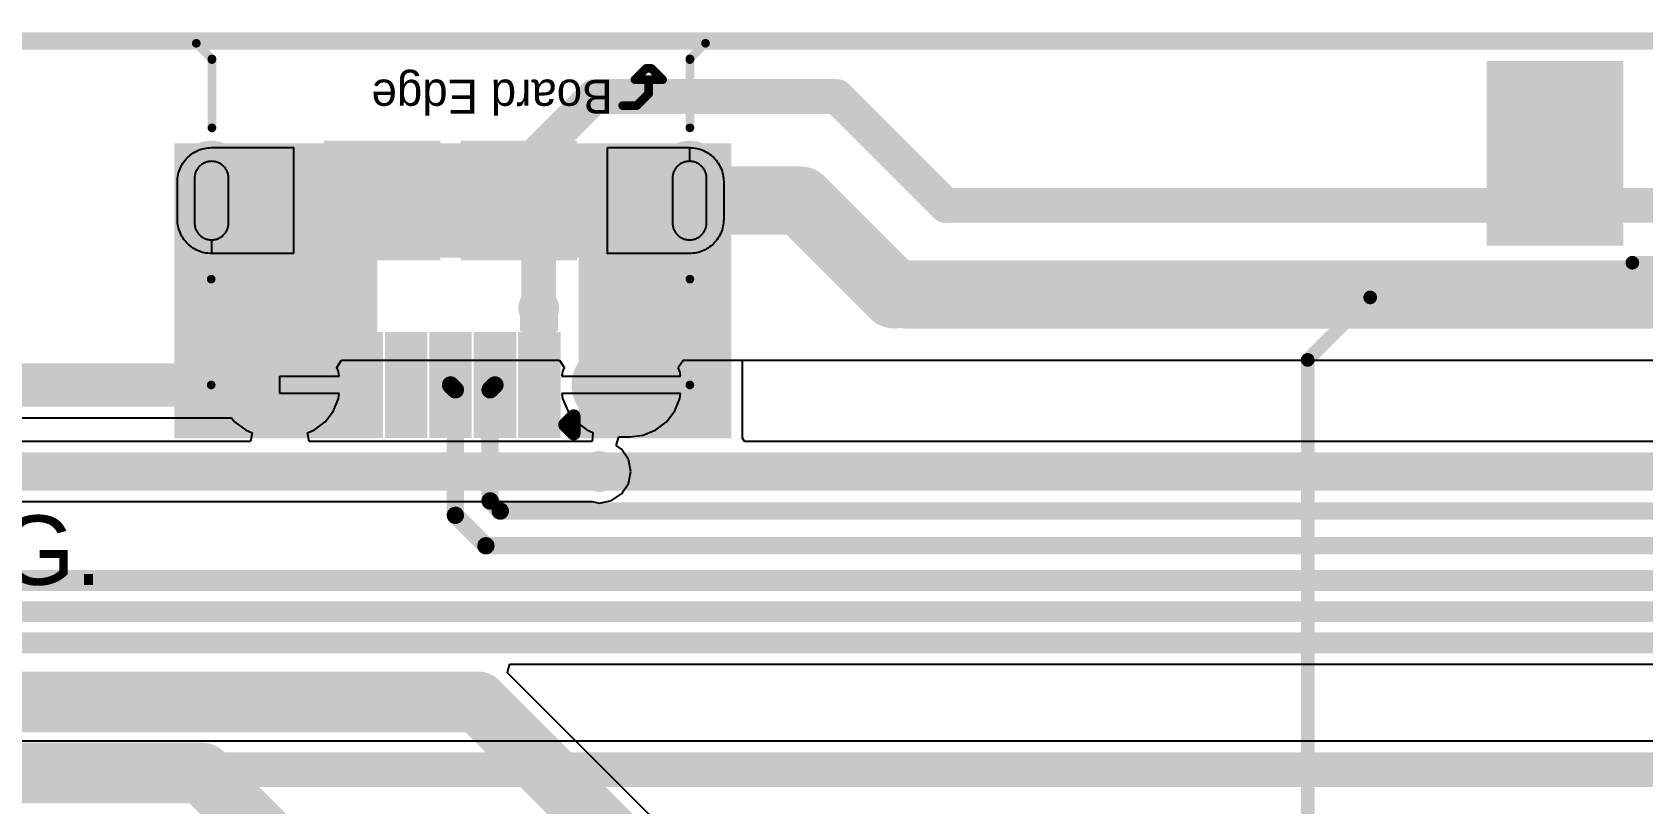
# Model space of a CAD drawing. Header units: millimetres. Extents: x 0 to 214, y 0 to 214.
# Drawn here: x 1.248 to 2.177, y 3.876 to 4.321 of the extents above; entities that cross this region are included whole.
import ezdxf

# ---------------------------------------------------------------- set-up
doc = ezdxf.new("R2010")
doc.units = ezdxf.units.MM
doc.header["$MEASUREMENT"] = 0
for name, color, linetype in [('BottomLayer', 5, 'Continuous'), ('BottomSolder', 6, 'Continuous'), ('Mechanical2', 216, 'Continuous'), ('MultiLayer', 9, 'Continuous'), ('PadHoleLayer', 156, 'Continuous'), ('TopLayer', 1, 'Continuous'), ('TopOverlay', 2, 'Continuous'), ('TopPaste', 8, 'Continuous'), ('TopSolder', 216, 'Continuous'), ('ViaHoleLayer', 16, 'Continuous')]:
    doc.layers.add(name, color=color, linetype=linetype)
doc.styles.add('Arial', font='', dxfattribs={"height": 0.2})
doc.styles.get('Arial').set_extended_font_data('Arial')

# ---------------------------------------------------------------- blocks, each defined once
blk = doc.blocks.new('10118194_0001LF__34')
at = {"layer": 'BottomLayer'}
h = blk.add_hatch(color=5, dxfattribs=at)
edge = h.paths.add_edge_path()
edge.add_arc((-0.0935, 0), 0.01969, 270, 450)
edge.add_line((-0.0935, 0.01969), (-0.10335, 0.01969))
edge.add_arc((-0.10335, 0), 0.01969, 90, 270)
edge.add_line((-0.10335, -0.01969), (-0.0935, -0.01969))
h = blk.add_hatch(color=5, dxfattribs=at)
edge = h.paths.add_edge_path()
edge.add_arc((0.10335, 0), 0.01969, 270, 450)
edge.add_line((0.10335, 0.01969), (0.0935, 0.01969))
edge.add_arc((0.0935, 0), 0.01969, 90, 270)
edge.add_line((0.0935, -0.01969), (0.10335, -0.01969))
h = blk.add_hatch(color=5, dxfattribs=at)
edge = h.paths.add_edge_path()
edge.add_arc((-0.1378, -0.12106), 0.01575, 180, 360)
edge.add_line((-0.12205, -0.12106), (-0.12205, -0.09154))
edge.add_arc((-0.1378, -0.09154), 0.01575, 0, 180)
edge.add_line((-0.15354, -0.09154), (-0.15354, -0.12106))
h = blk.add_hatch(color=5, dxfattribs=at)
edge = h.paths.add_edge_path()
edge.add_arc((0.1378, -0.12106), 0.01575, 180, 360)
edge.add_line((0.15354, -0.12106), (0.15354, -0.09154))
edge.add_arc((0.1378, -0.09154), 0.01575, 0, 180)
edge.add_line((0.12205, -0.09154), (0.12205, -0.12106))
at = {"layer": 'BottomSolder'}
h = blk.add_hatch(color=6, dxfattribs=at)
edge = h.paths.add_edge_path()
edge.add_arc((-0.0935, 0), 0.02369, 270, 450)
edge.add_line((-0.0935, 0.02369), (-0.10335, 0.02369))
edge.add_arc((-0.10335, 0), 0.02369, 90, 270)
edge.add_line((-0.10335, -0.02369), (-0.0935, -0.02369))
h = blk.add_hatch(color=6, dxfattribs=at)
edge = h.paths.add_edge_path()
edge.add_arc((0.10335, 0), 0.02369, 270, 450)
edge.add_line((0.10335, 0.02369), (0.0935, 0.02369))
edge.add_arc((0.0935, 0), 0.02369, 90, 270)
edge.add_line((0.0935, -0.02369), (0.10335, -0.02369))
h = blk.add_hatch(color=6, dxfattribs=at)
edge = h.paths.add_edge_path()
edge.add_arc((-0.1378, -0.12106), 0.01975, 180, 360)
edge.add_line((-0.11805, -0.12106), (-0.11805, -0.09154))
edge.add_arc((-0.1378, -0.09154), 0.01975, 0, 180)
edge.add_line((-0.15754, -0.09154), (-0.15754, -0.12106))
h = blk.add_hatch(color=6, dxfattribs=at)
edge = h.paths.add_edge_path()
edge.add_arc((0.1378, -0.12106), 0.01975, 180, 360)
edge.add_line((0.15754, -0.12106), (0.15754, -0.09154))
edge.add_arc((0.1378, -0.09154), 0.01975, 0, 180)
edge.add_line((0.11805, -0.09154), (0.11805, -0.12106))
at = {"layer": 'MultiLayer'}
h = blk.add_hatch(color=9, dxfattribs=at)
edge = h.paths.add_edge_path()
edge.add_arc((-0.0935, 0), 0.01969, 270, 450)
edge.add_line((-0.0935, 0.01969), (-0.10335, 0.01969))
edge.add_arc((-0.10335, 0), 0.01969, 90, 270)
edge.add_line((-0.10335, -0.01969), (-0.0935, -0.01969))
h = blk.add_hatch(color=9, dxfattribs=at)
edge = h.paths.add_edge_path()
edge.add_arc((0.10335, 0), 0.01969, 270, 450)
edge.add_line((0.10335, 0.01969), (0.0935, 0.01969))
edge.add_arc((0.0935, 0), 0.01969, 90, 270)
edge.add_line((0.0935, -0.01969), (0.10335, -0.01969))
h = blk.add_hatch(color=9, dxfattribs=at)
edge = h.paths.add_edge_path()
edge.add_arc((-0.1378, -0.12106), 0.01575, 180, 360)
edge.add_line((-0.12205, -0.12106), (-0.12205, -0.09154))
edge.add_arc((-0.1378, -0.09154), 0.01575, 0, 180)
edge.add_line((-0.15354, -0.09154), (-0.15354, -0.12106))
h = blk.add_hatch(color=9, dxfattribs=at)
edge = h.paths.add_edge_path()
edge.add_arc((0.1378, -0.12106), 0.01575, 180, 360)
edge.add_line((0.15354, -0.12106), (0.15354, -0.09154))
edge.add_arc((0.1378, -0.09154), 0.01575, 0, 180)
edge.add_line((0.12205, -0.09154), (0.12205, -0.12106))
at = {"layer": 'PadHoleLayer'}
h = blk.add_hatch(color=156, dxfattribs=at)
edge = h.paths.add_edge_path()
edge.add_arc((-0.09252, 0), 0.01083, 270, 450)
edge.add_line((-0.09252, 0.01083), (-0.10433, 0.01083))
edge.add_arc((-0.10433, 0), 0.01083, 90, 270)
edge.add_line((-0.10433, -0.01083), (-0.09252, -0.01083))
h = blk.add_hatch(color=156, dxfattribs=at)
edge = h.paths.add_edge_path()
edge.add_arc((0.10433, 0), 0.01083, 270, 450)
edge.add_line((0.10433, 0.01083), (0.09252, 0.01083))
edge.add_arc((0.09252, 0), 0.01083, 90, 270)
edge.add_line((0.09252, -0.01083), (0.10433, -0.01083))
h = blk.add_hatch(color=156, dxfattribs=at)
edge = h.paths.add_edge_path()
edge.add_arc((-0.1378, -0.11909), 0.00984, 180, 360)
edge.add_line((-0.12795, -0.11909), (-0.12795, -0.0935))
edge.add_arc((-0.1378, -0.0935), 0.00984, 0, 180)
edge.add_line((-0.14764, -0.0935), (-0.14764, -0.11909))
h = blk.add_hatch(color=156, dxfattribs=at)
edge = h.paths.add_edge_path()
edge.add_arc((0.1378, -0.11909), 0.00984, 180, 360)
edge.add_line((0.14764, -0.11909), (0.14764, -0.0935))
edge.add_arc((0.1378, -0.0935), 0.00984, 0, 180)
edge.add_line((0.12795, -0.0935), (0.12795, -0.11909))
at = {"layer": 'TopLayer'}
h = blk.add_hatch(color=1, dxfattribs=at)
edge = h.paths.add_edge_path()
edge.add_arc((-0.0935, 0), 0.01969, 270, 450)
edge.add_line((-0.0935, 0.01969), (-0.10335, 0.01969))
edge.add_arc((-0.10335, 0), 0.01969, 90, 270)
edge.add_line((-0.10335, -0.01969), (-0.0935, -0.01969))
for points in [[(-0.05945, 0.02657), (-0.04291, 0.02657), (-0.04291, -0.02657), (-0.05945, -0.02657)], [(-0.03386, 0.02657), (-0.01732, 0.02657), (-0.01732, -0.02657), (-0.03386, -0.02657)], [(-0.00827, 0.02657), (0.00827, 0.02657), (0.00827, -0.02657), (-0.00827, -0.02657)], [(0.01732, 0.02657), (0.03386, 0.02657), (0.03386, -0.02657), (0.01732, -0.02657)], [(0.04291, 0.02657), (0.05945, 0.02657), (0.05945, -0.02657), (0.04291, -0.02657)], [(-0.0689, -0.07579), (-0.00984, -0.07579), (-0.00984, -0.13681), (-0.0689, -0.13681)], [(0.00984, -0.07579), (0.0689, -0.07579), (0.0689, -0.13681), (0.00984, -0.13681)]]:
    blk.add_hatch(color=1, dxfattribs=at).paths.add_polyline_path(points)
h = blk.add_hatch(color=1, dxfattribs=at)
edge = h.paths.add_edge_path()
edge.add_arc((0.10335, 0), 0.01969, 270, 450)
edge.add_line((0.10335, 0.01969), (0.0935, 0.01969))
edge.add_arc((0.0935, 0), 0.01969, 90, 270)
edge.add_line((0.0935, -0.01969), (0.10335, -0.01969))
h = blk.add_hatch(color=1, dxfattribs=at)
edge = h.paths.add_edge_path()
edge.add_arc((-0.1378, -0.12106), 0.01575, 180, 360)
edge.add_line((-0.12205, -0.12106), (-0.12205, -0.09154))
edge.add_arc((-0.1378, -0.09154), 0.01575, 0, 180)
edge.add_line((-0.15354, -0.09154), (-0.15354, -0.12106))
h = blk.add_hatch(color=1, dxfattribs=at)
edge = h.paths.add_edge_path()
edge.add_arc((0.1378, -0.12106), 0.01575, 180, 360)
edge.add_line((0.15354, -0.12106), (0.15354, -0.09154))
edge.add_arc((0.1378, -0.09154), 0.01575, 0, 180)
edge.add_line((0.12205, -0.09154), (0.12205, -0.12106))
at = {"layer": 'TopOverlay'}
blk.add_hatch(color=2, dxfattribs=at).paths.add_polyline_path([(-0.062, -0.042), (-0.04, -0.042), (-0.04, -0.031), (-0.062, -0.031)])
at = {"layer": 'TopPaste'}
for points in [[(-0.05945, 0.02657), (-0.04291, 0.02657), (-0.04291, -0.02657), (-0.05945, -0.02657)], [(-0.03386, 0.02657), (-0.01732, 0.02657), (-0.01732, -0.02657), (-0.03386, -0.02657)], [(-0.00827, 0.02657), (0.00827, 0.02657), (0.00827, -0.02657), (-0.00827, -0.02657)], [(0.01732, 0.02657), (0.03386, 0.02657), (0.03386, -0.02657), (0.01732, -0.02657)], [(0.04291, 0.02657), (0.05945, 0.02657), (0.05945, -0.02657), (0.04291, -0.02657)], [(-0.0689, -0.07579), (-0.00984, -0.07579), (-0.00984, -0.13681), (-0.0689, -0.13681)], [(0.00984, -0.07579), (0.0689, -0.07579), (0.0689, -0.13681), (0.00984, -0.13681)]]:
    blk.add_hatch(color=8, dxfattribs=at).paths.add_polyline_path(points)
at = {"layer": 'TopSolder'}
for points in [[(-0.06345, 0.03057), (-0.03891, 0.03057), (-0.03891, -0.03057), (-0.06345, -0.03057)], [(-0.03786, 0.03057), (-0.01332, 0.03057), (-0.01332, -0.03057), (-0.03786, -0.03057)], [(-0.01227, 0.03057), (0.01227, 0.03057), (0.01227, -0.03057), (-0.01227, -0.03057)], [(0.01332, 0.03057), (0.03786, 0.03057), (0.03786, -0.03057), (0.01332, -0.03057)], [(0.03891, 0.03057), (0.06345, 0.03057), (0.06345, -0.03057), (0.03891, -0.03057)], [(-0.0729, -0.07179), (-0.00584, -0.07179), (-0.00584, -0.14081), (-0.0729, -0.14081)], [(0.00584, -0.07179), (0.0729, -0.07179), (0.0729, -0.14081), (0.00584, -0.14081)]]:
    blk.add_hatch(color=216, dxfattribs=at).paths.add_polyline_path(points)
h = blk.add_hatch(color=216, dxfattribs=at)
edge = h.paths.add_edge_path()
edge.add_arc((-0.0935, 0), 0.02369, 270, 450)
edge.add_line((-0.0935, 0.02369), (-0.10335, 0.02369))
edge.add_arc((-0.10335, 0), 0.02369, 90, 270)
edge.add_line((-0.10335, -0.02369), (-0.0935, -0.02369))
h = blk.add_hatch(color=216, dxfattribs=at)
edge = h.paths.add_edge_path()
edge.add_arc((0.10335, 0), 0.02369, 270, 450)
edge.add_line((0.10335, 0.02369), (0.0935, 0.02369))
edge.add_arc((0.0935, 0), 0.02369, 90, 270)
edge.add_line((0.0935, -0.02369), (0.10335, -0.02369))
h = blk.add_hatch(color=216, dxfattribs=at)
edge = h.paths.add_edge_path()
edge.add_arc((-0.1378, -0.12106), 0.01975, 180, 360)
edge.add_line((-0.11805, -0.12106), (-0.11805, -0.09154))
edge.add_arc((-0.1378, -0.09154), 0.01975, 0, 180)
edge.add_line((-0.15754, -0.09154), (-0.15754, -0.12106))
h = blk.add_hatch(color=216, dxfattribs=at)
edge = h.paths.add_edge_path()
edge.add_arc((0.1378, -0.12106), 0.01975, 180, 360)
edge.add_line((0.15754, -0.12106), (0.15754, -0.09154))
edge.add_arc((0.1378, -0.09154), 0.01975, 0, 180)
edge.add_line((0.11805, -0.09154), (0.11805, -0.12106))
at = {"layer": 'TopLayer'}
for p, q in [((-0.15372, -0.0839), (-0.15309, -0.08308)), ((-0.15309, -0.08308), (-0.15242, -0.0823)), ((-0.15242, -0.0823), (-0.15171, -0.08155)), ((-0.15171, -0.08155), (-0.15097, -0.08084)), ((-0.15097, -0.08084), (-0.15018, -0.08017)), ((-0.15018, -0.08017), (-0.14937, -0.07955)), ((-0.14937, -0.07955), (-0.14852, -0.07896)), ((-0.14852, -0.07896), (-0.14764, -0.07842)), ((-0.14764, -0.07842), (-0.14673, -0.07793)), ((-0.14673, -0.07793), (-0.1458, -0.07749)), ((-0.1458, -0.07749), (-0.14485, -0.07709)), ((-0.14485, -0.07709), (-0.14388, -0.07675)), ((-0.14388, -0.07675), (-0.14289, -0.07646)), ((-0.14289, -0.07646), (-0.14189, -0.07622)), ((-0.14189, -0.07622), (-0.14087, -0.07603)), ((-0.14087, -0.07603), (-0.13985, -0.0759)), ((-0.13985, -0.0759), (-0.13883, -0.07581)), ((-0.13883, -0.07581), (-0.1378, -0.07579)), ((-0.1378, -0.07579), (-0.09075, -0.07579)), ((-0.09075, -0.07579), (-0.09075, -0.07559)), ((-0.09075, -0.07559), (-0.09055, -0.07559)), ((-0.09055, -0.07559), (-0.09055, -0.13681)), ((0.09055, -0.13701), (0.09055, -0.07579)), ((0.09055, -0.07579), (0.1377, -0.07579)), ((0.1377, -0.07579), (0.1377, -0.08366)), ((0.13789, -0.07579), (0.13887, -0.07581)), ((0.13789, -0.08366), (0.13789, -0.07579)), ((0.13887, -0.07581), (0.1399, -0.07589)), ((0.1399, -0.07589), (0.14092, -0.07603)), ((0.14092, -0.07603), (0.14193, -0.07622)), ((0.14193, -0.07622), (0.14293, -0.07646)), ((0.14293, -0.07646), (0.14391, -0.07675)), ((0.14391, -0.07675), (0.14488, -0.07709)), ((0.14488, -0.07709), (0.14583, -0.07748)), ((0.14583, -0.07748), (0.14676, -0.07793)), ((0.14676, -0.07793), (0.14766, -0.07842)), ((0.14766, -0.07842), (0.14854, -0.07896)), ((0.14854, -0.07896), (0.14939, -0.07954)), ((0.14939, -0.07954), (0.1502, -0.08016)), ((0.1502, -0.08016), (0.15098, -0.08083)), ((0.15098, -0.08083), (0.15173, -0.08154)), ((0.15173, -0.08154), (0.15244, -0.08228)), ((0.15244, -0.08228), (0.1531, -0.08307)), ((0.1531, -0.08307), (0.15373, -0.08388)), ((-0.15737, -0.09341), (-0.15724, -0.09239)), ((-0.15724, -0.09239), (-0.15705, -0.09138)), ((-0.15705, -0.09138), (-0.15681, -0.09038)), ((-0.15681, -0.09038), (-0.15652, -0.08939)), ((-0.15652, -0.08939), (-0.15617, -0.08842)), ((-0.15617, -0.08842), (-0.15578, -0.08747)), ((-0.15578, -0.08747), (-0.15533, -0.08654)), ((-0.15533, -0.08654), (-0.15484, -0.08563)), ((-0.15484, -0.08563), (-0.1543, -0.08475)), ((-0.1543, -0.08475), (-0.15372, -0.0839)), ((-0.14758, -0.09248), (-0.14762, -0.09299)), ((-0.14752, -0.09196), (-0.14758, -0.09248)), ((-0.14742, -0.09146), (-0.14752, -0.09196)), ((-0.1473, -0.09096), (-0.14742, -0.09146)), ((-0.14716, -0.09046), (-0.1473, -0.09096)), ((-0.14698, -0.08998), (-0.14716, -0.09046)), ((-0.14679, -0.0895), (-0.14698, -0.08998)), ((-0.14657, -0.08904), (-0.14679, -0.0895)), ((-0.14632, -0.08858), (-0.14657, -0.08904)), ((-0.14605, -0.08814), (-0.14632, -0.08858)), ((-0.14576, -0.08772), (-0.14605, -0.08814)), ((-0.14544, -0.08731), (-0.14576, -0.08772)), ((-0.14511, -0.08692), (-0.14544, -0.08731)), ((-0.14475, -0.08654), (-0.14511, -0.08692)), ((-0.14438, -0.08619), (-0.14475, -0.08654)), ((-0.14399, -0.08585), (-0.14438, -0.08619)), ((-0.14358, -0.08554), (-0.14399, -0.08585)), ((-0.14316, -0.08525), (-0.14358, -0.08554)), ((-0.14272, -0.08498), (-0.14316, -0.08525)), ((-0.14226, -0.08473), (-0.14272, -0.08498)), ((-0.1418, -0.08451), (-0.14226, -0.08473)), ((-0.14132, -0.08432), (-0.1418, -0.08451)), ((-0.14084, -0.08414), (-0.14132, -0.08432)), ((-0.14034, -0.084), (-0.14084, -0.08414)), ((-0.13984, -0.08388), (-0.14034, -0.084)), ((-0.13933, -0.08378), (-0.13984, -0.08388)), ((-0.13882, -0.08372), (-0.13933, -0.08378)), ((-0.13831, -0.08367), (-0.13882, -0.08372)), ((-0.1378, -0.08366), (-0.13831, -0.08367)), ((-0.13728, -0.08367), (-0.1378, -0.08366)), ((-0.13677, -0.08372), (-0.13728, -0.08367)), ((-0.13626, -0.08378), (-0.13677, -0.08372)), ((-0.13575, -0.08388), (-0.13626, -0.08378)), ((-0.13525, -0.084), (-0.13575, -0.08388)), ((-0.13475, -0.08414), (-0.13525, -0.084)), ((-0.13427, -0.08432), (-0.13475, -0.08414)), ((-0.13379, -0.08451), (-0.13427, -0.08432)), ((-0.13333, -0.08473), (-0.13379, -0.08451)), ((-0.13287, -0.08498), (-0.13333, -0.08473)), ((-0.13243, -0.08525), (-0.13287, -0.08498)), ((-0.13201, -0.08554), (-0.13243, -0.08525)), ((-0.1316, -0.08585), (-0.13201, -0.08554)), ((-0.13121, -0.08619), (-0.1316, -0.08585)), ((-0.13084, -0.08654), (-0.13121, -0.08619)), ((-0.13048, -0.08692), (-0.13084, -0.08654)), ((-0.13015, -0.08731), (-0.13048, -0.08692)), ((-0.12983, -0.08772), (-0.13015, -0.08731)), ((-0.12954, -0.08814), (-0.12983, -0.08772)), ((-0.12927, -0.08858), (-0.12954, -0.08814)), ((-0.12903, -0.08904), (-0.12927, -0.08858)), ((-0.1288, -0.0895), (-0.12903, -0.08904)), ((-0.12861, -0.08998), (-0.1288, -0.0895)), ((-0.12843, -0.09046), (-0.12861, -0.08998)), ((-0.12829, -0.09096), (-0.12843, -0.09046)), ((-0.12817, -0.09146), (-0.12829, -0.09096)), ((-0.12807, -0.09196), (-0.12817, -0.09146)), ((-0.12801, -0.09248), (-0.12807, -0.09196)), ((-0.12797, -0.09299), (-0.12801, -0.09248)), ((0.12801, -0.09243), (0.12797, -0.09294)), ((0.12807, -0.09192), (0.12801, -0.09243)), ((0.12817, -0.09142), (0.12807, -0.09192)), ((0.12829, -0.09092), (0.12817, -0.09142)), ((0.12843, -0.09043), (0.12829, -0.09092)), ((0.1286, -0.08995), (0.12843, -0.09043)), ((0.1288, -0.08947), (0.1286, -0.08995)), ((0.12902, -0.08901), (0.1288, -0.08947)), ((0.12926, -0.08856), (0.12902, -0.08901)), ((0.12953, -0.08812), (0.12926, -0.08856)), ((0.12982, -0.0877), (0.12953, -0.08812)), ((0.13014, -0.08729), (0.12982, -0.0877)), ((0.13047, -0.0869), (0.13014, -0.08729)), ((0.13082, -0.08653), (0.13047, -0.0869)), ((0.13119, -0.08618), (0.13082, -0.08653)), ((0.13158, -0.08584), (0.13119, -0.08618)), ((0.13199, -0.08553), (0.13158, -0.08584)), ((0.13241, -0.08524), (0.13199, -0.08553)), ((0.13285, -0.08497), (0.13241, -0.08524)), ((0.1333, -0.08473), (0.13285, -0.08497)), ((0.13376, -0.08451), (0.1333, -0.08473)), ((0.13424, -0.08431), (0.13376, -0.08451)), ((0.13472, -0.08414), (0.13424, -0.08431)), ((0.13521, -0.084), (0.13472, -0.08414)), ((0.13571, -0.08388), (0.13521, -0.084)), ((0.13621, -0.08378), (0.13571, -0.08388)), ((0.13672, -0.08371), (0.13621, -0.08378)), ((0.13723, -0.08367), (0.13672, -0.08371)), ((0.1377, -0.08366), (0.13723, -0.08367)), ((0.13836, -0.08367), (0.13789, -0.08366)), ((0.13887, -0.08371), (0.13836, -0.08367)), ((0.13938, -0.08378), (0.13887, -0.08371)), ((0.13988, -0.08388), (0.13938, -0.08378)), ((0.14038, -0.084), (0.13988, -0.08388)), ((0.14087, -0.08414), (0.14038, -0.084)), ((0.14135, -0.08431), (0.14087, -0.08414)), ((0.14183, -0.08451), (0.14135, -0.08431)), ((0.14229, -0.08473), (0.14183, -0.08451)), ((0.14274, -0.08497), (0.14229, -0.08473)), ((0.14318, -0.08524), (0.14274, -0.08497)), ((0.1436, -0.08553), (0.14318, -0.08524)), ((0.14401, -0.08584), (0.1436, -0.08553)), ((0.1444, -0.08618), (0.14401, -0.08584)), ((0.14477, -0.08653), (0.1444, -0.08618)), ((0.14512, -0.0869), (0.14477, -0.08653)), ((0.14546, -0.08729), (0.14512, -0.0869)), ((0.14577, -0.0877), (0.14546, -0.08729)), ((0.14606, -0.08812), (0.14577, -0.0877)), ((0.14633, -0.08856), (0.14606, -0.08812)), ((0.14657, -0.08901), (0.14633, -0.08856)), ((0.14679, -0.08947), (0.14657, -0.08901)), ((0.14699, -0.08995), (0.14679, -0.08947)), ((0.14716, -0.09043), (0.14699, -0.08995)), ((0.1473, -0.09092), (0.14716, -0.09043)), ((0.14742, -0.09142), (0.1473, -0.09092)), ((0.14752, -0.09192), (0.14742, -0.09142)), ((0.14758, -0.09243), (0.14752, -0.09192)), ((0.14762, -0.09294), (0.14758, -0.09243)), ((0.15373, -0.08388), (0.15431, -0.08473)), ((0.15431, -0.08473), (0.15485, -0.08561)), ((0.15485, -0.08561), (0.15534, -0.08651)), ((0.15534, -0.08651), (0.15578, -0.08744)), ((0.15578, -0.08744), (0.15618, -0.08839)), ((0.15618, -0.08839), (0.15652, -0.08936)), ((0.15652, -0.08936), (0.15681, -0.09034)), ((0.15681, -0.09034), (0.15705, -0.09134)), ((0.15705, -0.09134), (0.15724, -0.09235)), ((0.15724, -0.09235), (0.15737, -0.09337)), ((-0.15748, -0.09547), (-0.15745, -0.09444)), ((-0.15748, -0.11713), (-0.15748, -0.09547)), ((-0.15745, -0.09444), (-0.15737, -0.09341)), ((-0.14762, -0.09299), (-0.14764, -0.0935)), ((-0.14764, -0.0935), (-0.14764, -0.11909)), ((-0.12795, -0.0935), (-0.12797, -0.09299)), ((-0.12795, -0.0939), (-0.12795, -0.0935)), ((-0.12795, -0.1187), (-0.12795, -0.0939)), ((0.12797, -0.09294), (0.12795, -0.0935)), ((0.12795, -0.0935), (0.12795, -0.0939)), ((0.12795, -0.0939), (0.12795, -0.1187)), ((0.14764, -0.0935), (0.14762, -0.09294)), ((0.14764, -0.11909), (0.14764, -0.0935)), ((0.15737, -0.09337), (0.15745, -0.0944)), ((0.15745, -0.0944), (0.15748, -0.09547)), ((0.15748, -0.09547), (0.15748, -0.11713)), ((-0.15745, -0.1182), (-0.15748, -0.11713)), ((-0.15737, -0.11923), (-0.15745, -0.1182)), ((-0.15724, -0.12025), (-0.15737, -0.11923)), ((-0.15705, -0.12126), (-0.15724, -0.12025)), ((-0.14764, -0.11909), (-0.14762, -0.11966)), ((-0.14762, -0.11966), (-0.14758, -0.12017)), ((-0.14758, -0.12017), (-0.14752, -0.12068)), ((-0.14752, -0.12068), (-0.14742, -0.12118)), ((-0.12817, -0.12118), (-0.12807, -0.12068)), ((-0.12807, -0.12068), (-0.12801, -0.12017)), ((-0.12801, -0.12017), (-0.12797, -0.11966)), ((-0.12797, -0.11966), (-0.12795, -0.11909)), ((-0.12795, -0.11909), (-0.12795, -0.1187)), ((0.12795, -0.1187), (0.12795, -0.11909)), ((0.12795, -0.11909), (0.12797, -0.11961)), ((0.12797, -0.11961), (0.12801, -0.12012)), ((0.12801, -0.12012), (0.12807, -0.12063)), ((0.12807, -0.12063), (0.12817, -0.12114)), ((0.14742, -0.12114), (0.14752, -0.12063)), ((0.14752, -0.12063), (0.14758, -0.12012)), ((0.14758, -0.12012), (0.14762, -0.11961)), ((0.14762, -0.11961), (0.14764, -0.11909)), ((0.15724, -0.12021), (0.15705, -0.12122)), ((0.15737, -0.11918), (0.15724, -0.12021)), ((0.15745, -0.11816), (0.15737, -0.11918)), ((0.15748, -0.11713), (0.15745, -0.11816)), ((-0.15681, -0.12226), (-0.15705, -0.12126)), ((-0.15652, -0.12324), (-0.15681, -0.12226)), ((-0.15618, -0.12421), (-0.15652, -0.12324)), ((-0.15578, -0.12516), (-0.15618, -0.12421)), ((-0.15534, -0.12609), (-0.15578, -0.12516)), ((-0.15485, -0.12699), (-0.15534, -0.12609)), ((-0.15431, -0.12787), (-0.15485, -0.12699)), ((-0.15373, -0.12872), (-0.15431, -0.12787)), ((-0.1531, -0.12953), (-0.15373, -0.12872)), ((-0.15244, -0.13031), (-0.1531, -0.12953)), ((-0.14742, -0.12118), (-0.1473, -0.12168)), ((-0.1473, -0.12168), (-0.14716, -0.12217)), ((-0.14716, -0.12217), (-0.14699, -0.12265)), ((-0.14699, -0.12265), (-0.14679, -0.12313)), ((-0.14679, -0.12313), (-0.14657, -0.12359)), ((-0.14657, -0.12359), (-0.14633, -0.12404)), ((-0.14633, -0.12404), (-0.14606, -0.12448)), ((-0.14606, -0.12448), (-0.14577, -0.1249)), ((-0.14577, -0.1249), (-0.14546, -0.12531)), ((-0.14546, -0.12531), (-0.14512, -0.1257)), ((-0.14512, -0.1257), (-0.14477, -0.12607)), ((-0.14477, -0.12607), (-0.1444, -0.12642)), ((-0.1444, -0.12642), (-0.14401, -0.12675)), ((-0.14401, -0.12675), (-0.1436, -0.12707)), ((-0.1436, -0.12707), (-0.14318, -0.12736)), ((-0.14318, -0.12736), (-0.14274, -0.12762)), ((-0.14274, -0.12762), (-0.14229, -0.12787)), ((-0.14229, -0.12787), (-0.14183, -0.12809)), ((-0.14183, -0.12809), (-0.14135, -0.12829)), ((-0.14135, -0.12829), (-0.14087, -0.12846)), ((-0.14087, -0.12846), (-0.14038, -0.1286)), ((-0.14038, -0.1286), (-0.13988, -0.12872)), ((-0.13988, -0.12872), (-0.13938, -0.12882)), ((-0.13938, -0.12882), (-0.13887, -0.12888)), ((-0.13887, -0.12888), (-0.13836, -0.12892)), ((-0.13836, -0.12892), (-0.13789, -0.12894)), ((-0.13789, -0.12894), (-0.13789, -0.13681)), ((-0.1377, -0.12894), (-0.13723, -0.12892)), ((-0.1377, -0.13681), (-0.1377, -0.12894)), ((-0.13723, -0.12892), (-0.13672, -0.12888)), ((-0.13672, -0.12888), (-0.13621, -0.12882)), ((-0.13621, -0.12882), (-0.13571, -0.12872)), ((-0.13571, -0.12872), (-0.13521, -0.1286)), ((-0.13521, -0.1286), (-0.13472, -0.12846)), ((-0.13472, -0.12846), (-0.13424, -0.12829)), ((-0.13424, -0.12829), (-0.13376, -0.12809)), ((-0.13376, -0.12809), (-0.1333, -0.12787)), ((-0.1333, -0.12787), (-0.13285, -0.12762)), ((-0.13285, -0.12762), (-0.13241, -0.12736)), ((-0.13241, -0.12736), (-0.13199, -0.12707)), ((-0.13199, -0.12707), (-0.13158, -0.12675)), ((-0.13158, -0.12675), (-0.13119, -0.12642)), ((-0.13119, -0.12642), (-0.13082, -0.12607)), ((-0.13082, -0.12607), (-0.13047, -0.1257)), ((-0.13047, -0.1257), (-0.13014, -0.12531)), ((-0.13014, -0.12531), (-0.12982, -0.1249)), ((-0.12982, -0.1249), (-0.12953, -0.12448)), ((-0.12953, -0.12448), (-0.12926, -0.12404)), ((-0.12926, -0.12404), (-0.12902, -0.12359)), ((-0.12902, -0.12359), (-0.1288, -0.12313)), ((-0.1288, -0.12313), (-0.1286, -0.12265)), ((-0.1286, -0.12265), (-0.12843, -0.12217)), ((-0.12843, -0.12217), (-0.12829, -0.12168)), ((-0.12829, -0.12168), (-0.12817, -0.12118)), ((0.12817, -0.12114), (0.12829, -0.12164)), ((0.12829, -0.12164), (0.12843, -0.12214)), ((0.12843, -0.12214), (0.12861, -0.12262)), ((0.12861, -0.12262), (0.1288, -0.1231)), ((0.1288, -0.1231), (0.12903, -0.12356)), ((0.12903, -0.12356), (0.12927, -0.12402)), ((0.12927, -0.12402), (0.12954, -0.12446)), ((0.12954, -0.12446), (0.12983, -0.12488)), ((0.12983, -0.12488), (0.13015, -0.12529)), ((0.13015, -0.12529), (0.13048, -0.12568)), ((0.13048, -0.12568), (0.13084, -0.12605)), ((0.13084, -0.12605), (0.13121, -0.12641)), ((0.13121, -0.12641), (0.1316, -0.12674)), ((0.1316, -0.12674), (0.13201, -0.12706)), ((0.13201, -0.12706), (0.13243, -0.12735)), ((0.13243, -0.12735), (0.13287, -0.12762)), ((0.13287, -0.12762), (0.13333, -0.12786)), ((0.13333, -0.12786), (0.13379, -0.12809)), ((0.13379, -0.12809), (0.13427, -0.12828)), ((0.13427, -0.12828), (0.13475, -0.12846)), ((0.13475, -0.12846), (0.13525, -0.1286)), ((0.13525, -0.1286), (0.13575, -0.12872)), ((0.13575, -0.12872), (0.13626, -0.12882)), ((0.13626, -0.12882), (0.13677, -0.12888)), ((0.13677, -0.12888), (0.13728, -0.12892)), ((0.13728, -0.12892), (0.1378, -0.12894)), ((0.1378, -0.12894), (0.13831, -0.12892)), ((0.13831, -0.12892), (0.13882, -0.12888)), ((0.13882, -0.12888), (0.13933, -0.12882)), ((0.13933, -0.12882), (0.13984, -0.12872)), ((0.13984, -0.12872), (0.14034, -0.1286)), ((0.14034, -0.1286), (0.14084, -0.12846)), ((0.14084, -0.12846), (0.14132, -0.12828)), ((0.14132, -0.12828), (0.1418, -0.12809)), ((0.1418, -0.12809), (0.14226, -0.12786)), ((0.14226, -0.12786), (0.14272, -0.12762)), ((0.14272, -0.12762), (0.14316, -0.12735)), ((0.14316, -0.12735), (0.14358, -0.12706)), ((0.14358, -0.12706), (0.14399, -0.12674)), ((0.14399, -0.12674), (0.14438, -0.12641)), ((0.14438, -0.12641), (0.14475, -0.12605)), ((0.14475, -0.12605), (0.14511, -0.12568)), ((0.14511, -0.12568), (0.14544, -0.12529)), ((0.14544, -0.12529), (0.14576, -0.12488)), ((0.14576, -0.12488), (0.14605, -0.12446)), ((0.14605, -0.12446), (0.14632, -0.12402)), ((0.14632, -0.12402), (0.14657, -0.12356)), ((0.14657, -0.12356), (0.14679, -0.1231)), ((0.14679, -0.1231), (0.14698, -0.12262)), ((0.14698, -0.12262), (0.14716, -0.12214)), ((0.14716, -0.12214), (0.1473, -0.12164)), ((0.1473, -0.12164), (0.14742, -0.12114)), ((0.15309, -0.12951), (0.15242, -0.1303)), ((0.15372, -0.1287), (0.15309, -0.12951)), ((0.1543, -0.12785), (0.15372, -0.1287)), ((0.15484, -0.12697), (0.1543, -0.12785)), ((0.15533, -0.12606), (0.15484, -0.12697)), ((0.15578, -0.12513), (0.15533, -0.12606)), ((0.15617, -0.12418), (0.15578, -0.12513)), ((0.15652, -0.12321), (0.15617, -0.12418)), ((0.15681, -0.12222), (0.15652, -0.12321)), ((0.15705, -0.12122), (0.15681, -0.12222)), ((-0.15173, -0.13106), (-0.15244, -0.13031)), ((-0.15098, -0.13177), (-0.15173, -0.13106)), ((-0.1502, -0.13244), (-0.15098, -0.13177)), ((-0.14939, -0.13306), (-0.1502, -0.13244)), ((-0.14854, -0.13364), (-0.14939, -0.13306)), ((-0.14766, -0.13418), (-0.14854, -0.13364)), ((-0.14676, -0.13467), (-0.14766, -0.13418)), ((-0.14583, -0.13511), (-0.14676, -0.13467)), ((-0.14488, -0.13551), (-0.14583, -0.13511)), ((-0.14391, -0.13585), (-0.14488, -0.13551)), ((-0.14293, -0.13614), (-0.14391, -0.13585)), ((-0.14193, -0.13638), (-0.14293, -0.13614)), ((-0.14092, -0.13657), (-0.14193, -0.13638)), ((-0.1399, -0.1367), (-0.14092, -0.13657)), ((-0.13887, -0.13678), (-0.1399, -0.1367)), ((-0.13789, -0.13681), (-0.13887, -0.13678)), ((-0.09055, -0.13681), (-0.1377, -0.13681)), ((0.09075, -0.13701), (0.09055, -0.13701)), ((0.1378, -0.13681), (0.09075, -0.13681)), ((0.09075, -0.13681), (0.09075, -0.13701)), ((0.13883, -0.13678), (0.1378, -0.13681)), ((0.13985, -0.1367), (0.13883, -0.13678)), ((0.14087, -0.13657), (0.13985, -0.1367)), ((0.14189, -0.13638), (0.14087, -0.13657)), ((0.14289, -0.13614), (0.14189, -0.13638)), ((0.14388, -0.13585), (0.14289, -0.13614)), ((0.14485, -0.1355), (0.14388, -0.13585)), ((0.1458, -0.13511), (0.14485, -0.1355)), ((0.14673, -0.13467), (0.1458, -0.13511)), ((0.14764, -0.13417), (0.14673, -0.13467)), ((0.14852, -0.13364), (0.14764, -0.13417)), ((0.14937, -0.13305), (0.14852, -0.13364)), ((0.15018, -0.13242), (0.14937, -0.13305)), ((0.15097, -0.13175), (0.15018, -0.13242)), ((0.15171, -0.13105), (0.15097, -0.13175)), ((0.15242, -0.1303), (0.15171, -0.13105))]:
    blk.add_line(p, q, dxfattribs=at)
at = {"layer": 'TopOverlay'}
for points, const_width in [([(-0.071, 0.028), (-0.071, 0.018)], 0.00787), ([(-0.066, 0.023), (-0.071, 0.028)], 0.00787), ([(-0.066, 0.023), (-0.071, 0.018)], 0.00787), ([(-0.138, 0), (-0.138, -0.061)], 0.005), ([(0.138, 0), (0.138, -0.061)], 0.005), ([(-0.138, -0.14823), (-0.138, -0.1876)], 0.005), ([(0.13759, -0.14823), (0.13759, -0.1876)], 0.005), ([(-0.10727, -0.16104), (-0.11427, -0.16804)], 0.005), ([(-0.11427, -0.16804), (-0.11427, -0.17604)], 0.005), ([(-0.09927, -0.16104), (-0.10727, -0.16104)], 0.005), ([(-0.11427, -0.17604), (-0.12227, -0.17604)], 0.005), ([(-0.11585, -0.18246), (-0.12227, -0.17604)], 0.005), ([(-0.10627, -0.17604), (-0.11427, -0.17604)], 0.005), ([(-0.10627, -0.17604), (-0.1127, -0.18246)], 0.005), ([(-0.138, -0.188), (-0.147, -0.197)], 0.005), ([(-0.138, -0.1876), (-0.138, -0.188)], 0.005), ([(-0.1127, -0.18246), (-0.11585, -0.18246)], 0.005), ([(0.14659, -0.197), (0.13759, -0.188)], 0.005), ([(0.14659, -0.197), (-0.147, -0.197)], 0.005)]:
    blk.add_lwpolyline(points, dxfattribs=dict(at, const_width=const_width))
for points, const_width in [([(-0.07297, 0.028, 1), (-0.06903, 0.028, 1)], 0.00394), ([(-0.07297, 0.028, 1), (-0.06903, 0.028, 1)], 0.00394), ([(-0.07297, 0.018, 1), (-0.06903, 0.018, 1)], 0.00394), ([(-0.07297, 0.018, 1), (-0.06903, 0.018, 1)], 0.00394), ([(-0.06797, 0.023, 1), (-0.06403, 0.023, 1)], 0.00394), ([(-0.06797, 0.023, 1), (-0.06403, 0.023, 1)], 0.00394), ([(-0.13925, 0, 1), (-0.13675, 0, 1)], 0.0025), ([(0.13675, 0, 1), (0.13925, 0, 1)], 0.0025), ([(-0.13925, -0.061, 1), (-0.13675, -0.061, 1)], 0.0025), ([(0.13675, -0.061, 1), (0.13925, -0.061, 1)], 0.0025), ([(-0.13925, -0.14823, 1), (-0.13675, -0.14823, 1)], 0.0025), ([(0.13634, -0.14823, 1), (0.13884, -0.14823, 1)], 0.0025), ([(-0.11552, -0.16804, 1), (-0.11302, -0.16804, 1)], 0.0025), ([(-0.11552, -0.16804, 1), (-0.11302, -0.16804, 1)], 0.0025), ([(-0.10852, -0.16104, 1), (-0.10602, -0.16104, 1)], 0.0025), ([(-0.10852, -0.16104, 1), (-0.10602, -0.16104, 1)], 0.0025), ([(-0.10052, -0.16104, 1), (-0.09802, -0.16104, 1)], 0.0025), ([(-0.12352, -0.17604, 1), (-0.12102, -0.17604, 1)], 0.0025), ([(-0.12352, -0.17604, 1), (-0.12102, -0.17604, 1)], 0.0025), ([(-0.11552, -0.17604, 1), (-0.11302, -0.17604, 1)], 0.0025), ([(-0.11552, -0.17604, 1), (-0.11302, -0.17604, 1)], 0.0025), ([(-0.11552, -0.17604, 1), (-0.11302, -0.17604, 1)], 0.0025), ([(-0.10752, -0.17604, 1), (-0.10502, -0.17604, 1)], 0.0025), ([(-0.10752, -0.17604, 1), (-0.10502, -0.17604, 1)], 0.0025), ([(-0.13925, -0.1876, 1), (-0.13675, -0.1876, 1)], 0.0025), ([(-0.13925, -0.1876, 1), (-0.13675, -0.1876, 1)], 0.0025), ([(-0.13925, -0.188, 1), (-0.13675, -0.188, 1)], 0.0025), ([(-0.13925, -0.188, 1), (-0.13675, -0.188, 1)], 0.0025), ([(-0.1171, -0.18246, 1), (-0.1146, -0.18246, 1)], 0.0025), ([(-0.1171, -0.18246, 1), (-0.1146, -0.18246, 1)], 0.0025), ([(-0.11395, -0.18246, 1), (-0.11145, -0.18246, 1)], 0.0025), ([(-0.11395, -0.18246, 1), (-0.11145, -0.18246, 1)], 0.0025), ([(0.13634, -0.1876, 1), (0.13884, -0.1876, 1)], 0.0025), ([(0.13634, -0.188, 1), (0.13884, -0.188, 1)], 0.0025), ([(-0.14825, -0.197, 1), (-0.14575, -0.197, 1)], 0.0025), ([(-0.14825, -0.197, 1), (-0.14575, -0.197, 1)], 0.0025), ([(0.14534, -0.197, 1), (0.14784, -0.197, 1)], 0.0025), ([(0.14534, -0.197, 1), (0.14784, -0.197, 1)], 0.0025)]:
    blk.add_lwpolyline(points, format="xyb", close=True, dxfattribs=dict(at, const_width=const_width))
blk.add_text('Board Edge ', height=0.019685, dxfattribs=at).set_placement((-0.09343, -0.17604))
blk = doc.blocks.new('TL3300CF160Q_271')
at = {"layer": 'TopLayer'}
for points in [[(-0.25591, 0.06299), (-0.35433, 0.06299), (-0.35433, 0.13386), (-0.25591, 0.13386)], [(0.35433, 0.06299), (0.25591, 0.06299), (0.25591, 0.13386), (0.35433, 0.13386)], [(-0.25591, -0.13386), (-0.35433, -0.13386), (-0.35433, -0.06299), (-0.25591, -0.06299)], [(0.35433, -0.13386), (0.25591, -0.13386), (0.25591, -0.06299), (0.35433, -0.06299)]]:
    blk.add_hatch(color=1, dxfattribs=at).paths.add_polyline_path(points)
at = {"layer": 'TopPaste'}
for points in [[(-0.25591, 0.06299), (-0.35433, 0.06299), (-0.35433, 0.13386), (-0.25591, 0.13386)], [(0.35433, 0.06299), (0.25591, 0.06299), (0.25591, 0.13386), (0.35433, 0.13386)], [(-0.25591, -0.13386), (-0.35433, -0.13386), (-0.35433, -0.06299), (-0.25591, -0.06299)], [(0.35433, -0.13386), (0.25591, -0.13386), (0.25591, -0.06299), (0.35433, -0.06299)]]:
    blk.add_hatch(color=8, dxfattribs=at).paths.add_polyline_path(points)
at = {"layer": 'TopSolder'}
for points in [[(-0.25191, 0.05899), (-0.35833, 0.05899), (-0.35833, 0.13786), (-0.25191, 0.13786)], [(0.35833, 0.05899), (0.25191, 0.05899), (0.25191, 0.13786), (0.35833, 0.13786)], [(-0.25191, -0.13786), (-0.35833, -0.13786), (-0.35833, -0.05899), (-0.25191, -0.05899)], [(0.35833, -0.13786), (0.25191, -0.13786), (0.25191, -0.05899), (0.35833, -0.05899)]]:
    blk.add_hatch(color=216, dxfattribs=at).paths.add_polyline_path(points)
at = {"layer": 'TopOverlay', "const_width": 0.00787}
for points in [[(-0.186, 0.241), (-0.222, 0.205)], [(-0.186, 0.241), (0.186, 0.241)], [(0.186, 0.241), (0.222, 0.205)], [(-0.24098, 0.05284), (-0.241, -0.051)], [(0.24202, 0.05384), (0.242, -0.055)], [(-0.222, -0.205), (-0.186, -0.241)], [(0.222, -0.205), (0.186, -0.241)], [(-0.186, -0.241), (0.186, -0.241)]]:
    blk.add_lwpolyline(points, dxfattribs=at)
at = {"layer": 'TopOverlay'}
for points, const_width in [([(-0.18797, 0.241, 1), (-0.18403, 0.241, 1)], 0.00394), ([(-0.18797, 0.241, 1), (-0.18403, 0.241, 1)], 0.00394), ([(0.18403, 0.241, 1), (0.18797, 0.241, 1)], 0.00394), ([(0.18403, 0.241, 1), (0.18797, 0.241, 1)], 0.00394), ([(-0.22397, 0.205, 1), (-0.22003, 0.205, 1)], 0.00394), ([(0.22003, 0.205, 1), (0.22397, 0.205, 1)], 0.00394), ([(-0.28237, 0.152, 1), (-0.30363, 0.152, 1)], 0.01), ([(-0.30613, 0.152, 1), (-0.30113, 0.152, 1)], 0.005), ([(-0.28487, 0.152, 1), (-0.27987, 0.152, 1)], 0.005), ([(-0.24295, 0.05284, 1), (-0.23902, 0.05284, 1)], 0.00394), ([(0.24005, 0.05384, 1), (0.24398, 0.05384, 1)], 0.00394), ([(-0.24297, -0.051, 1), (-0.23903, -0.051, 1)], 0.00394), ([(0.24003, -0.055, 1), (0.24397, -0.055, 1)], 0.00394), ([(-0.22397, -0.205, 1), (-0.22003, -0.205, 1)], 0.00394), ([(0.22003, -0.205, 1), (0.22397, -0.205, 1)], 0.00394), ([(-0.18797, -0.241, 1), (-0.18403, -0.241, 1)], 0.00394), ([(-0.18797, -0.241, 1), (-0.18403, -0.241, 1)], 0.00394), ([(0.18403, -0.241, 1), (0.18797, -0.241, 1)], 0.00394), ([(0.18403, -0.241, 1), (0.18797, -0.241, 1)], 0.00394)]:
    blk.add_lwpolyline(points, format="xyb", close=True, dxfattribs=dict(at, const_width=const_width))

msp = doc.modelspace()

# ---------------------------------------------------------------- hatches: boundary and pattern name
at = {"layer": 'BottomLayer'}
h = msp.add_hatch(color=5, dxfattribs=at)
edge = h.paths.add_edge_path()
edge.add_arc((1.54, 4.162), 0.01181, 0, 360)
h = msp.add_hatch(color=5, dxfattribs=at)
edge = h.paths.add_edge_path()
edge.add_arc((1.575, 4.06781), 0.01181, 0, 360)
at = {"layer": 'BottomSolder'}
h = msp.add_hatch(color=6, dxfattribs=at)
edge = h.paths.add_edge_path()
edge.add_arc((1.54, 4.162), 0.00591, 0, 360)
h = msp.add_hatch(color=6, dxfattribs=at)
edge = h.paths.add_edge_path()
edge.add_arc((1.575, 4.06781), 0.00591, 0, 360)
at = {"layer": 'TopLayer'}
for points in [[(1.33, 4.191), (1.651, 4.191), (1.651, 4.257), (1.33, 4.257)], [(1.33, 4.087), (1.447, 4.087), (1.447, 4.257), (1.33, 4.257)], [(1.563, 4.087), (1.651, 4.087), (1.651, 4.257), (1.563, 4.257)]]:
    msp.add_hatch(color=1, dxfattribs=at).paths.add_polyline_path(points)
h = msp.add_hatch(color=1, dxfattribs=at)
edge = h.paths.add_edge_path()
edge.add_arc((1.54, 4.162), 0.01181, 0, 360)
h = msp.add_hatch(color=1, dxfattribs=at)
edge = h.paths.add_edge_path()
edge.add_arc((1.575, 4.06781), 0.01181, 0, 360)
at = {"layer": 'TopSolder'}
h = msp.add_hatch(color=216, dxfattribs=at)
edge = h.paths.add_edge_path()
edge.add_arc((1.54, 4.162), 0.00591, 0, 360)
h = msp.add_hatch(color=216, dxfattribs=at)
edge = h.paths.add_edge_path()
edge.add_arc((1.575, 4.06781), 0.00591, 0, 360)
at = {"layer": 'ViaHoleLayer'}
h = msp.add_hatch(color=16, dxfattribs=at)
edge = h.paths.add_edge_path()
edge.add_arc((1.54, 4.162), 0.00591, 0, 360)
h = msp.add_hatch(color=16, dxfattribs=at)
edge = h.paths.add_edge_path()
edge.add_arc((1.575, 4.06781), 0.00591, 0, 360)

# ---------------------------------------------------------------- linework, layer by layer
at = {"layer": 'BottomLayer'}
for p, q in [((1.42363, 4.12784), (1.42641, 4.132)), ((1.42462, 4.12545), (1.42363, 4.12784)), ((1.42498, 4.1227), (1.42462, 4.12545)), ((1.42641, 4.132), (1.552, 4.132)), ((1.552, 4.132), (1.55478, 4.12784)), ((1.55379, 4.12545), (1.55343, 4.1227)), ((1.55478, 4.12784), (1.55379, 4.12545)), ((1.62048, 4.12784), (1.62326, 4.132)), ((1.62147, 4.12545), (1.62048, 4.12784)), ((1.62183, 4.1227), (1.62147, 4.12545)), ((1.62326, 4.132), (5.79251, 4.132)), ((1.39078, 4.1127), (1.39078, 4.1227)), ((1.39078, 4.1227), (1.42498, 4.1227)), ((1.55343, 4.1227), (1.58763, 4.1227)), ((1.58763, 4.1227), (1.62183, 4.1227)), ((1.42498, 4.1127), (1.39078, 4.1127)), ((1.42163, 4.10273), (1.42462, 4.10995)), ((1.42462, 4.10995), (1.42498, 4.1127)), ((1.58763, 4.1127), (1.55343, 4.1127)), ((1.55343, 4.1127), (1.55379, 4.10995)), ((1.55379, 4.10995), (1.55678, 4.10273)), ((1.62183, 4.1127), (1.58763, 4.1127)), ((1.61848, 4.10273), (1.62147, 4.10995)), ((1.62147, 4.10995), (1.62183, 4.1127)), ((1.0423, 4.09884), (1.36291, 4.09884)), ((1.36291, 4.09884), (1.36469, 4.09653)), ((1.36469, 4.09653), (1.37089, 4.09177)), ((1.41067, 4.09177), (1.41687, 4.09653)), ((1.41687, 4.09653), (1.42163, 4.10273)), ((1.55678, 4.10273), (1.56154, 4.09653)), ((1.56154, 4.09653), (1.56774, 4.09177)), ((1.60752, 4.09177), (1.61372, 4.09653)), ((1.61372, 4.09653), (1.61848, 4.10273)), ((1.37089, 4.09177), (1.37482, 4.09014)), ((1.37482, 4.09014), (1.37382, 4.08514)), ((1.40674, 4.09014), (1.41067, 4.09177)), ((1.40774, 4.08514), (1.40674, 4.09014)), ((1.56774, 4.09177), (1.57124, 4.09032)), ((1.57124, 4.09032), (1.57084, 4.08514)), ((1.58469, 4.08276), (1.5862, 4.08776)), ((1.5862, 4.08776), (1.59255, 4.08776)), ((1.59255, 4.08776), (1.6003, 4.08878)), ((1.6003, 4.08878), (1.60752, 4.09177)), ((1.37382, 4.08514), (0.512, 4.08514)), ((1.57084, 4.08514), (1.40774, 4.08514)), ((1.58784, 4.08065), (1.58469, 4.08276)), ((1.59178, 4.07476), (1.58784, 4.08065)), ((1.59316, 4.06781), (1.59178, 4.07476)), ((1.59178, 4.06086), (1.59316, 4.06781)), ((1.58784, 4.05497), (1.59178, 4.06086)), ((0.512, 4.05048), (1.57084, 4.05048)), ((1.57084, 4.05048), (1.575, 4.04965)), ((1.575, 4.04965), (1.58195, 4.05103)), ((1.58195, 4.05103), (1.58784, 4.05497)), ((2.214, 3.91231), (0.905, 3.91231))]:
    msp.add_line(p, q, dxfattribs=at)
for points, const_width in [([(1.54, 4.252), (1.572, 4.284)], 0.02), ([(1.572, 4.284), (1.712, 4.284)], 0.02), ([(1.712, 4.284), (1.77477, 4.22123)], 0.02), ([(1.54, 4.162), (1.54, 4.252)], 0.02), ([(1.635, 4.224), (1.691, 4.224)], 0.03937), ([(1.691, 4.224), (1.74508, 4.16992)], 0.03937), ([(1.77477, 4.22123), (1.775, 4.221)], 0.02), ([(1.77477, 4.22123), (6.18577, 4.22123)], 0.02), ([(1.752, 4.16992), (6.14608, 4.16992)], 0.03937), ([(1.0423, 4.1177), (1.39078, 4.1177)], 0.025), ([(0.49481, 4.06781), (1.57456, 4.06781)], 0.022), ([(0.905, 3.896), (2.214, 3.896)], 0.02)]:
    msp.add_lwpolyline(points, dxfattribs=dict(at, const_width=const_width))
for points, const_width in [([(1.567, 4.284, 1), (1.577, 4.284, 1)], 0.01), ([(1.567, 4.284, 1), (1.577, 4.284, 1)], 0.01), ([(1.707, 4.284, 1), (1.717, 4.284, 1)], 0.01), ([(1.707, 4.284, 1), (1.717, 4.284, 1)], 0.01), ([(1.535, 4.252, 1), (1.545, 4.252, 1)], 0.01), ([(1.535, 4.252, 1), (1.545, 4.252, 1)], 0.01), ([(1.62516, 4.224, 1), (1.64484, 4.224, 1)], 0.01969), ([(1.68116, 4.224, 1), (1.70084, 4.224, 1)], 0.01969), ([(1.68116, 4.224, 1), (1.70084, 4.224, 1)], 0.01969), ([(1.76977, 4.22123, 1), (1.77977, 4.22123, 1)], 0.01), ([(1.76977, 4.22123, 1), (1.77977, 4.22123, 1)], 0.01), ([(1.76977, 4.22123, 1), (1.77977, 4.22123, 1)], 0.01), ([(1.77, 4.221, 1), (1.78, 4.221, 1)], 0.01), ([(1.73524, 4.16992, 1), (1.75492, 4.16992, 1)], 0.01969), ([(1.74216, 4.16992, 1), (1.76184, 4.16992, 1)], 0.01969), ([(1.535, 4.162, 1), (1.545, 4.162, 1)], 0.01), ([(1.38453, 4.1177, 1), (1.39703, 4.1177, 1)], 0.0125), ([(1.56906, 4.06781, 1), (1.58006, 4.06781, 1)], 0.011)]:
    msp.add_lwpolyline(points, format="xyb", close=True, dxfattribs=dict(at, const_width=const_width))
at = {"layer": 'Mechanical2', "const_width": 0.01}
msp.add_lwpolyline([(-0.10586, 4.31606), (6.80914, 4.31606)], dxfattribs=at)
at = {"layer": 'TopLayer'}
for p, q in [((1.65749, 4.132), (5.8555, 4.132)), ((1.65749, 4.087), (1.65749, 4.132)), ((1.65873, 4.08514), (1.65749, 4.087)), ((4.87219, 4.08514), (1.65873, 4.08514)), ((1.52218, 3.95295), (1.52334, 3.95676)), ((1.52334, 3.95676), (4.76593, 3.95676)), ((1.52212, 3.95176), (1.52218, 3.95295)), ((1.61489, 3.859), (1.52212, 3.95176))]:
    msp.add_line(p, q, dxfattribs=at)
for points, const_width in [([(1.54, 4.11809), (1.54, 4.162)], 0.02), ([(1.54, 4.11809), (1.54039, 4.1177)], 0.02), ([(1.4892, 4.1177), (1.492, 4.11491)], 0.01), ([(1.492, 4.04257), (1.492, 4.11491)], 0.01), ([(1.512, 4.11491), (1.5148, 4.1177)], 0.01), ([(1.512, 4.05086), (1.512, 4.11491)], 0.01), ([(1.575, 4.06781), (4.87219, 4.06781)], 0.022), ([(1.512, 4.05086), (1.51786, 4.045)], 0.01), ([(1.51786, 4.045), (4.855, 4.045)], 0.01), ([(1.492, 4.04257), (1.50957, 4.025)], 0.01), ([(1.50957, 4.025), (4.84672, 4.025)], 0.01), ([(1.06087, 4.005), (4.825, 4.005)], 0.012), ([(1.025, 3.987), (4.798, 3.987)], 0.012), ([(0.884, 3.969), (4.771, 3.969)], 0.012), ([(0.72931, 3.935), (1.505, 3.935)], 0.035), ([(1.505, 3.935), (1.681, 3.759)], 0.035), ([(0.61484, 3.894), (1.346, 3.894)], 0.035), ([(1.346, 3.894), (1.481, 3.759)], 0.035)]:
    msp.add_lwpolyline(points, dxfattribs=dict(at, const_width=const_width))
for points, const_width in [([(1.535, 4.162, 1), (1.545, 4.162, 1)], 0.01), ([(1.535, 4.11809, 1), (1.545, 4.11809, 1)], 0.01), ([(1.535, 4.11809, 1), (1.545, 4.11809, 1)], 0.01), ([(1.53539, 4.1177, 1), (1.54539, 4.1177, 1)], 0.01), ([(1.4867, 4.1177, 1), (1.4917, 4.1177, 1)], 0.005), ([(1.4895, 4.11491, 1), (1.4945, 4.11491, 1)], 0.005), ([(1.4895, 4.11491, 1), (1.4945, 4.11491, 1)], 0.005), ([(1.5095, 4.11491, 1), (1.5145, 4.11491, 1)], 0.005), ([(1.5095, 4.11491, 1), (1.5145, 4.11491, 1)], 0.005), ([(1.5123, 4.1177, 1), (1.5173, 4.1177, 1)], 0.005), ([(1.5695, 4.06781, 1), (1.5805, 4.06781, 1)], 0.011), ([(1.5095, 4.05086, 1), (1.5145, 4.05086, 1)], 0.005), ([(1.5095, 4.05086, 1), (1.5145, 4.05086, 1)], 0.005), ([(1.51536, 4.045, 1), (1.52036, 4.045, 1)], 0.005), ([(1.51536, 4.045, 1), (1.52036, 4.045, 1)], 0.005), ([(1.4895, 4.04257, 1), (1.4945, 4.04257, 1)], 0.005), ([(1.4895, 4.04257, 1), (1.4945, 4.04257, 1)], 0.005), ([(1.50707, 4.025, 1), (1.51207, 4.025, 1)], 0.005), ([(1.50707, 4.025, 1), (1.51207, 4.025, 1)], 0.005), ([(1.49625, 3.935, 1), (1.51375, 3.935, 1)], 0.0175), ([(1.49625, 3.935, 1), (1.51375, 3.935, 1)], 0.0175), ([(1.33725, 3.894, 1), (1.35475, 3.894, 1)], 0.0175), ([(1.33725, 3.894, 1), (1.35475, 3.894, 1)], 0.0175)]:
    msp.add_lwpolyline(points, format="xyb", close=True, dxfattribs=dict(at, const_width=const_width))

# ---------------------------------------------------------------- block references
for name, p, rotation in [('10118194_0001LF__34', (1.4892, 4.1177), 180), ('TL3300CF160Q_271', (2.22444, 3.94616), 90)]:
    msp.add_blockref(name, p, dxfattribs=dict(rotation=rotation))

# ---------------------------------------------------------------- texts
at = {"layer": 'TopOverlay', "style": 'Arial'}
msp.add_text('SOFTWARE PROG.', height=0.04, rotation=360, dxfattribs=at).set_placement((0.776, 4.00247))

doc.saveas('drawing.dxf')
